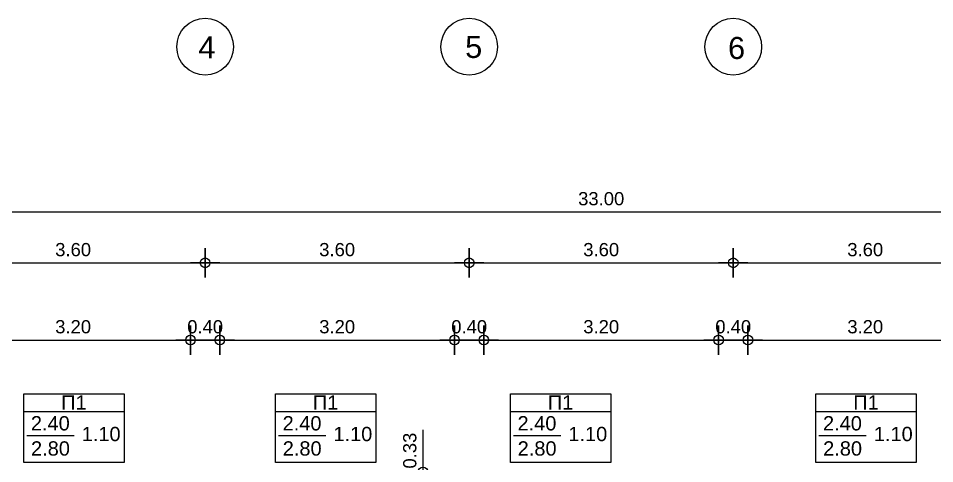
# Model space of a CAD drawing. Header units: metres. Extents: x -11 to 85, y -301 to 135.
# Drawn here: x 23.33 to 35.82, y -98.49 to -92.43 of the extents above; entities that cross this region are included whole.
import ezdxf

# ---------------------------------------------------------------- set-up
doc = ezdxf.new("R2010")
doc.units = ezdxf.units.M
doc.header["$LTSCALE"] = 0.036
doc.header["$PDMODE"] = 2
doc.layers.add('arxitek aorofos', color=252, linetype='Continuous')
doc.layers.add('DIMBLK', color=252, linetype='Continuous')
doc.styles.add('COMU-N', font='arial.ttf')
doc.styles.get("Standard").update_dxf_attribs({"font": 'arial.ttf'})
doc.dimstyles.new('CADWDOT', dxfattribs={"dimscale": 0.1, "dimtxt": 1.8, "dimasz": 0.08, "dimexe": 2, "dimexo": 0, "dimgap": 0.09, "dimtad": 0, "dimrnd": 0.001, "dimzin": 0, "dimdsep": 46, "dimtxsty": 'Standard', "dimblk1": 'ARTDIM', "dimblk2": 'ARTDIM', "dimsah": 1, "dimcen": 0.09, "dimdle": 0.05, "dimse1": 1, "dimse2": 1, "dimadec": 0, "dimazin": 0, "dimtfac": 1, "dimtmove": 0, "dimatfit": 3, "dimldrblk": 'ARTDIM', "dimfxl": 2, "dimtvp": 0.9999, "dimtolj": 1, "dimtzin": 0, "dimarcsym": 0})

# ---------------------------------------------------------------- blocks, each defined once
blk = doc.blocks.new('ARTDIM')
at = {"layer": 'DIMBLK'}
for p, q in [((0, -24.9975), (0, 24.9975)), ((-24.9975, 0), (24.9975, 0))]:
    blk.add_line(p, q, dxfattribs=at)
blk.add_circle((0, 0), 8.25, dxfattribs=at)
blk = doc.blocks.new('*D978')
at = {"layer": 'arxitek aorofos', "color": 0, "lineweight": -2}
blk.add_line((22.282, -95.757), (25.866, -95.757), dxfattribs=at)
at = {"layer": 'Defpoints', "color": 0, "transparency": 16777216}
for p in [(22.274, -92.48), (25.874, -95.757), (25.874, -95.757)]:
    blk.add_point(p, dxfattribs=at)
at = {"layer": 'arxitek aorofos', "color": 0, "lineweight": -2, "xscale": 0.008, "yscale": 0.008, "zscale": 0.008, "rotation": 180}
blk.add_blockref('ARTDIM', (22.274, -95.757), dxfattribs=at)
at = {"layer": 'arxitek aorofos', "color": 0, "lineweight": -2, "xscale": 0.008, "yscale": 0.008, "zscale": 0.008}
blk.add_blockref('ARTDIM', (25.874, -95.757), dxfattribs=at)
at = {"layer": 'arxitek aorofos', "color": 0, "insert": (24.074, -95.578), "char_height": 0.18, "attachment_point": 5}
blk.add_mtext('\\A1;3.60', dxfattribs=at)
blk = doc.blocks.new('*D979')
at = {"layer": 'arxitek aorofos', "color": 0, "lineweight": -2}
blk.add_line((25.882, -95.757), (29.466, -95.757), dxfattribs=at)
at = {"layer": 'Defpoints', "color": 0, "transparency": 16777216}
for p in [(29.474, -92.48), (25.874, -95.757), (29.474, -95.757)]:
    blk.add_point(p, dxfattribs=at)
at = {"layer": 'arxitek aorofos', "color": 0, "lineweight": -2, "xscale": 0.008, "yscale": 0.008, "zscale": 0.008, "rotation": 180}
blk.add_blockref('ARTDIM', (25.874, -95.757), dxfattribs=at)
at = {"layer": 'arxitek aorofos', "color": 0, "lineweight": -2, "xscale": 0.008, "yscale": 0.008, "zscale": 0.008}
blk.add_blockref('ARTDIM', (29.474, -95.757), dxfattribs=at)
at = {"layer": 'arxitek aorofos', "color": 0, "insert": (27.674, -95.578), "char_height": 0.18, "attachment_point": 5}
blk.add_mtext('\\A1;3.60', dxfattribs=at)
blk = doc.blocks.new('*D980')
at = {"layer": 'arxitek aorofos', "color": 0, "lineweight": -2}
blk.add_line((29.482, -95.757), (33.066, -95.757), dxfattribs=at)
at = {"layer": 'Defpoints', "color": 0, "transparency": 16777216}
for p in [(29.474, -92.48), (33.074, -92.48), (33.074, -95.757)]:
    blk.add_point(p, dxfattribs=at)
at = {"layer": 'arxitek aorofos', "color": 0, "lineweight": -2, "xscale": 0.008, "yscale": 0.008, "zscale": 0.008, "rotation": 180}
blk.add_blockref('ARTDIM', (29.474, -95.757), dxfattribs=at)
at = {"layer": 'arxitek aorofos', "color": 0, "lineweight": -2, "xscale": 0.008, "yscale": 0.008, "zscale": 0.008}
blk.add_blockref('ARTDIM', (33.074, -95.757), dxfattribs=at)
at = {"layer": 'arxitek aorofos', "color": 0, "insert": (31.274, -95.578), "char_height": 0.18, "attachment_point": 5}
blk.add_mtext('\\A1;3.60', dxfattribs=at)
blk = doc.blocks.new('*D981')
at = {"layer": 'arxitek aorofos', "color": 0, "lineweight": -2}
blk.add_line((33.082, -95.757), (36.666, -95.757), dxfattribs=at)
at = {"layer": 'Defpoints', "color": 0, "transparency": 16777216}
for p in [(33.074, -92.48), (36.674, -92.48), (36.674, -95.757)]:
    blk.add_point(p, dxfattribs=at)
at = {"layer": 'arxitek aorofos', "color": 0, "lineweight": -2, "xscale": 0.008, "yscale": 0.008, "zscale": 0.008, "rotation": 180}
blk.add_blockref('ARTDIM', (33.074, -95.757), dxfattribs=at)
at = {"layer": 'arxitek aorofos', "color": 0, "lineweight": -2, "xscale": 0.008, "yscale": 0.008, "zscale": 0.008}
blk.add_blockref('ARTDIM', (36.674, -95.757), dxfattribs=at)
at = {"layer": 'arxitek aorofos', "color": 0, "insert": (34.874, -95.578), "char_height": 0.18, "attachment_point": 5}
blk.add_mtext('\\A1;3.60', dxfattribs=at)
blk = doc.blocks.new('*D987')
at = {"layer": 'arxitek aorofos', "color": 0, "lineweight": -2}
blk.add_line((14.782, -95.064), (47.766, -95.064), dxfattribs=at)
at = {"layer": 'Defpoints', "color": 0, "transparency": 16777216}
for p in [(47.774, -95.064), (14.774, -96.246), (47.774, -96.246)]:
    blk.add_point(p, dxfattribs=at)
at = {"layer": 'arxitek aorofos', "color": 0, "lineweight": -2, "xscale": 0.008, "yscale": 0.008, "zscale": 0.008, "rotation": 180}
blk.add_blockref('ARTDIM', (14.774, -95.064), dxfattribs=at)
at = {"layer": 'arxitek aorofos', "color": 0, "lineweight": -2, "xscale": 0.008, "yscale": 0.008, "zscale": 0.008}
blk.add_blockref('ARTDIM', (47.774, -95.064), dxfattribs=at)
at = {"layer": 'arxitek aorofos', "color": 0, "insert": (31.274, -94.884), "char_height": 0.18, "attachment_point": 5}
blk.add_mtext('\\A1;33.00', dxfattribs=at)
blk = doc.blocks.new('*D991')
at = {"layer": 'arxitek aorofos', "color": 0, "lineweight": -2}
blk.add_line((22.482, -96.809), (25.666, -96.809), dxfattribs=at)
at = {"layer": 'Defpoints', "color": 0, "transparency": 16777216}
for p in [(25.674, -96.809), (22.474, -97.888), (25.674, -97.888)]:
    blk.add_point(p, dxfattribs=at)
at = {"layer": 'arxitek aorofos', "color": 0, "lineweight": -2, "xscale": 0.008, "yscale": 0.008, "zscale": 0.008, "rotation": 180}
blk.add_blockref('ARTDIM', (22.474, -96.809), dxfattribs=at)
at = {"layer": 'arxitek aorofos', "color": 0, "lineweight": -2, "xscale": 0.008, "yscale": 0.008, "zscale": 0.008}
blk.add_blockref('ARTDIM', (25.674, -96.809), dxfattribs=at)
at = {"layer": 'arxitek aorofos', "color": 0, "insert": (24.074, -96.629), "char_height": 0.18, "attachment_point": 5}
blk.add_mtext('\\A1;3.20', dxfattribs=at)
blk = doc.blocks.new('*D992')
at = {"layer": 'arxitek aorofos', "color": 0, "lineweight": -2}
blk.add_line((25.682, -96.809), (26.066, -96.809), dxfattribs=at)
at = {"layer": 'Defpoints', "color": 0, "transparency": 16777216}
for p in [(26.074, -96.809), (25.674, -97.888), (26.074, -97.888)]:
    blk.add_point(p, dxfattribs=at)
at = {"layer": 'arxitek aorofos', "color": 0, "lineweight": -2, "xscale": 0.008, "yscale": 0.008, "zscale": 0.008, "rotation": 180}
blk.add_blockref('ARTDIM', (25.674, -96.809), dxfattribs=at)
at = {"layer": 'arxitek aorofos', "color": 0, "lineweight": -2, "xscale": 0.008, "yscale": 0.008, "zscale": 0.008}
blk.add_blockref('ARTDIM', (26.074, -96.809), dxfattribs=at)
at = {"layer": 'arxitek aorofos', "color": 0, "insert": (25.874, -96.629), "char_height": 0.18, "attachment_point": 5}
blk.add_mtext('\\A1;0.40', dxfattribs=at)
blk = doc.blocks.new('*D993')
at = {"layer": 'arxitek aorofos', "color": 0, "lineweight": -2}
blk.add_line((26.082, -96.809), (29.266, -96.809), dxfattribs=at)
at = {"layer": 'Defpoints', "color": 0, "transparency": 16777216}
for p in [(29.274, -96.809), (26.074, -97.888), (29.274, -97.888)]:
    blk.add_point(p, dxfattribs=at)
at = {"layer": 'arxitek aorofos', "color": 0, "lineweight": -2, "xscale": 0.008, "yscale": 0.008, "zscale": 0.008, "rotation": 180}
blk.add_blockref('ARTDIM', (26.074, -96.809), dxfattribs=at)
at = {"layer": 'arxitek aorofos', "color": 0, "lineweight": -2, "xscale": 0.008, "yscale": 0.008, "zscale": 0.008}
blk.add_blockref('ARTDIM', (29.274, -96.809), dxfattribs=at)
at = {"layer": 'arxitek aorofos', "color": 0, "insert": (27.674, -96.629), "char_height": 0.18, "attachment_point": 5}
blk.add_mtext('\\A1;3.20', dxfattribs=at)
blk = doc.blocks.new('*D994')
at = {"layer": 'arxitek aorofos', "color": 0, "lineweight": -2}
blk.add_line((29.282, -96.809), (29.666, -96.809), dxfattribs=at)
at = {"layer": 'Defpoints', "color": 0, "transparency": 16777216}
for p in [(29.674, -96.809), (29.274, -97.888), (29.674, -97.888)]:
    blk.add_point(p, dxfattribs=at)
at = {"layer": 'arxitek aorofos', "color": 0, "lineweight": -2, "xscale": 0.008, "yscale": 0.008, "zscale": 0.008, "rotation": 180}
blk.add_blockref('ARTDIM', (29.274, -96.809), dxfattribs=at)
at = {"layer": 'arxitek aorofos', "color": 0, "lineweight": -2, "xscale": 0.008, "yscale": 0.008, "zscale": 0.008}
blk.add_blockref('ARTDIM', (29.674, -96.809), dxfattribs=at)
at = {"layer": 'arxitek aorofos', "color": 0, "insert": (29.474, -96.629), "char_height": 0.18, "attachment_point": 5}
blk.add_mtext('\\A1;0.40', dxfattribs=at)
blk = doc.blocks.new('*D995')
at = {"layer": 'arxitek aorofos', "color": 0, "lineweight": -2}
blk.add_line((29.682, -96.809), (32.866, -96.809), dxfattribs=at)
at = {"layer": 'Defpoints', "color": 0, "transparency": 16777216}
for p in [(32.874, -96.809), (29.674, -97.888), (32.874, -97.888)]:
    blk.add_point(p, dxfattribs=at)
at = {"layer": 'arxitek aorofos', "color": 0, "lineweight": -2, "xscale": 0.008, "yscale": 0.008, "zscale": 0.008, "rotation": 180}
blk.add_blockref('ARTDIM', (29.674, -96.809), dxfattribs=at)
at = {"layer": 'arxitek aorofos', "color": 0, "lineweight": -2, "xscale": 0.008, "yscale": 0.008, "zscale": 0.008}
blk.add_blockref('ARTDIM', (32.874, -96.809), dxfattribs=at)
at = {"layer": 'arxitek aorofos', "color": 0, "insert": (31.274, -96.629), "char_height": 0.18, "attachment_point": 5}
blk.add_mtext('\\A1;3.20', dxfattribs=at)
blk = doc.blocks.new('*D996')
at = {"layer": 'arxitek aorofos', "color": 0, "lineweight": -2}
blk.add_line((32.882, -96.809), (33.266, -96.809), dxfattribs=at)
at = {"layer": 'Defpoints', "color": 0, "transparency": 16777216}
for p in [(33.274, -96.809), (32.874, -97.888), (33.274, -97.888)]:
    blk.add_point(p, dxfattribs=at)
at = {"layer": 'arxitek aorofos', "color": 0, "lineweight": -2, "xscale": 0.008, "yscale": 0.008, "zscale": 0.008, "rotation": 180}
blk.add_blockref('ARTDIM', (32.874, -96.809), dxfattribs=at)
at = {"layer": 'arxitek aorofos', "color": 0, "lineweight": -2, "xscale": 0.008, "yscale": 0.008, "zscale": 0.008}
blk.add_blockref('ARTDIM', (33.274, -96.809), dxfattribs=at)
at = {"layer": 'arxitek aorofos', "color": 0, "insert": (33.074, -96.629), "char_height": 0.18, "attachment_point": 5}
blk.add_mtext('\\A1;0.40', dxfattribs=at)
blk = doc.blocks.new('*D997')
at = {"layer": 'arxitek aorofos', "color": 0, "lineweight": -2}
blk.add_line((33.282, -96.809), (36.466, -96.809), dxfattribs=at)
at = {"layer": 'Defpoints', "color": 0, "transparency": 16777216}
for p in [(36.474, -96.809), (33.274, -97.888), (36.474, -97.888)]:
    blk.add_point(p, dxfattribs=at)
at = {"layer": 'arxitek aorofos', "color": 0, "lineweight": -2, "xscale": 0.008, "yscale": 0.008, "zscale": 0.008, "rotation": 180}
blk.add_blockref('ARTDIM', (33.274, -96.809), dxfattribs=at)
at = {"layer": 'arxitek aorofos', "color": 0, "lineweight": -2, "xscale": 0.008, "yscale": 0.008, "zscale": 0.008}
blk.add_blockref('ARTDIM', (36.474, -96.809), dxfattribs=at)
at = {"layer": 'arxitek aorofos', "color": 0, "insert": (34.874, -96.629), "char_height": 0.18, "attachment_point": 5}
blk.add_mtext('\\A1;3.20', dxfattribs=at)
blk = doc.blocks.new('*D1118')
at = {"layer": 'arxitek aorofos', "color": 0, "lineweight": -2}
for p, q in [((28.845, -98.607), (28.845, -98.033)), ((28.845, -98.928), (28.845, -98.615))]:
    blk.add_line(p, q, dxfattribs=at)
at = {"layer": 'Defpoints', "color": 0, "transparency": 16777216}
for p in [(26.074, -98.607), (28.845, -98.607), (26.074, -98.936)]:
    blk.add_point(p, dxfattribs=at)
at = {"layer": 'arxitek aorofos', "color": 0, "lineweight": -2, "xscale": 0.008, "yscale": 0.008, "zscale": 0.008}
for p, rotation in [((28.845, -98.607), 90), ((28.845, -98.936), 270)]:
    blk.add_blockref('ARTDIM', p, dxfattribs=dict(at, rotation=rotation))
at = {"layer": 'arxitek aorofos', "color": 0, "insert": (28.665, -98.316), "char_height": 0.18, "attachment_point": 5, "rotation": 90}
blk.add_mtext('\\A1;0.33', dxfattribs=at)

msp = doc.modelspace()

# ---------------------------------------------------------------- linework, layer by layer
at = {"layer": 'arxitek aorofos'}
for p, q in [((23.402, -98.477), (23.402, -97.54)), ((23.402, -97.54), (24.77, -97.54)), ((24.77, -97.54), (24.77, -98.477)), ((26.834, -98.477), (26.834, -97.54)), ((26.834, -97.54), (28.201, -97.54)), ((28.201, -97.54), (28.201, -98.477)), ((30.037, -98.477), (30.037, -97.54)), ((30.037, -97.54), (31.404, -97.54)), ((31.404, -97.54), (31.404, -98.477)), ((34.202, -98.477), (34.202, -97.54)), ((34.202, -97.54), (35.57, -97.54)), ((35.57, -97.54), (35.57, -98.477)), ((24.77, -97.786), (23.402, -97.786)), ((28.201, -97.786), (26.834, -97.786)), ((31.404, -97.786), (30.037, -97.786)), ((35.57, -97.786), (34.202, -97.786)), ((23.441, -98.111), (24.087, -98.111)), ((26.873, -98.111), (27.519, -98.111)), ((30.076, -98.111), (30.722, -98.111)), ((34.241, -98.111), (34.887, -98.111)), ((24.77, -98.477), (23.402, -98.477)), ((28.201, -98.477), (26.834, -98.477)), ((31.404, -98.477), (30.037, -98.477)), ((35.57, -98.477), (34.202, -98.477))]:
    msp.add_line(p, q, dxfattribs=at)
for centre in [(25.874, -92.812), (29.474, -92.812), (33.074, -92.812)]:
    msp.add_circle(centre, 0.387, dxfattribs=at)

# ---------------------------------------------------------------- texts
at = {"layer": 'arxitek aorofos', "style": 'COMU-N'}
for s, height, p in [('4', 0.3, (25.781, -92.972)), ('5', 0.3, (29.419, -92.965)), ('6', 0.3, (33.003, -92.979)), ('Π1', 0.195, (23.91, -97.758)), ('Π1', 0.195, (27.342, -97.758)), ('Π1', 0.195, (30.545, -97.758)), ('Π1', 0.195, (34.71, -97.758)), ('2.40', 0.195, (23.498, -98.041)), ('2.40', 0.195, (26.93, -98.041)), ('2.40', 0.195, (30.133, -98.041)), ('2.40', 0.195, (34.298, -98.041)), ('1.10', 0.195, (24.191, -98.187)), ('1.10', 0.195, (27.623, -98.187)), ('1.10', 0.195, (30.826, -98.187)), ('1.10', 0.195, (34.991, -98.187)), ('2.80', 0.195, (23.5, -98.384)), ('2.80', 0.195, (26.932, -98.384)), ('2.80', 0.195, (30.135, -98.384)), ('2.80', 0.195, (34.3, -98.384))]:
    msp.add_text(s, height=height, dxfattribs=at).set_placement(p)

# ---------------------------------------------------------------- dimensions: what is measured, and where the dimension line sits
at = {"layer": 'arxitek aorofos'}
for base, p1, p2, picture, middle in [((25.874, -95.757), (22.274, -92.48), (25.874, -95.757), '*D978', (24.074, -95.578)), ((29.474, -95.757), (25.874, -95.757), (29.474, -92.48), '*D979', (27.674, -95.578)), ((33.074, -95.757), (29.474, -92.48), (33.074, -92.48), '*D980', (31.274, -95.578)), ((36.674, -95.757), (33.074, -92.48), (36.674, -92.48), '*D981', (34.874, -95.578)), ((47.774, -95.064), (14.774, -96.246), (47.774, -96.246), '*D987', (31.274, -94.884)), ((25.674, -96.809), (22.474, -97.888), (25.674, -97.888), '*D991', (24.074, -96.629)), ((29.274, -96.809), (26.074, -97.888), (29.274, -97.888), '*D993', (27.674, -96.629)), ((32.874, -96.809), (29.674, -97.888), (32.874, -97.888), '*D995', (31.274, -96.629)), ((36.474, -96.809), (33.274, -97.888), (36.474, -97.888), '*D997', (34.874, -96.629))]:
    dim = msp.add_linear_dim(base=base, p1=p1, p2=p2, dimstyle='CADWDOT', dxfattribs=at)
    dim.commit()
    dim.dimension.update_dxf_attribs({"geometry": picture, "text_midpoint": middle})
for base, p1, p2, picture, middle in [((26.074, -96.809), (25.674, -97.888), (26.074, -97.888), '*D992', (25.874, -96.809)), ((29.674, -96.809), (29.274, -97.888), (29.674, -97.888), '*D994', (29.474, -96.809)), ((33.274, -96.809), (32.874, -97.888), (33.274, -97.888), '*D996', (33.074, -96.809))]:
    dim = msp.add_linear_dim(base=base, p1=p1, p2=p2, dimstyle='CADWDOT', dxfattribs=at)
    dim.commit()
    dim.dimension.update_dxf_attribs({"geometry": picture, "text_midpoint": middle, "dimtype": 160})
dim = msp.add_linear_dim(base=(28.845, -98.607), p1=(26.074, -98.936), p2=(26.074, -98.607), angle=90, dimstyle='CADWDOT', dxfattribs=at)
dim.commit()
dim.dimension.update_dxf_attribs({"geometry": '*D1118', "text_midpoint": (28.665, -98.316)})

doc.saveas('drawing.dxf')
